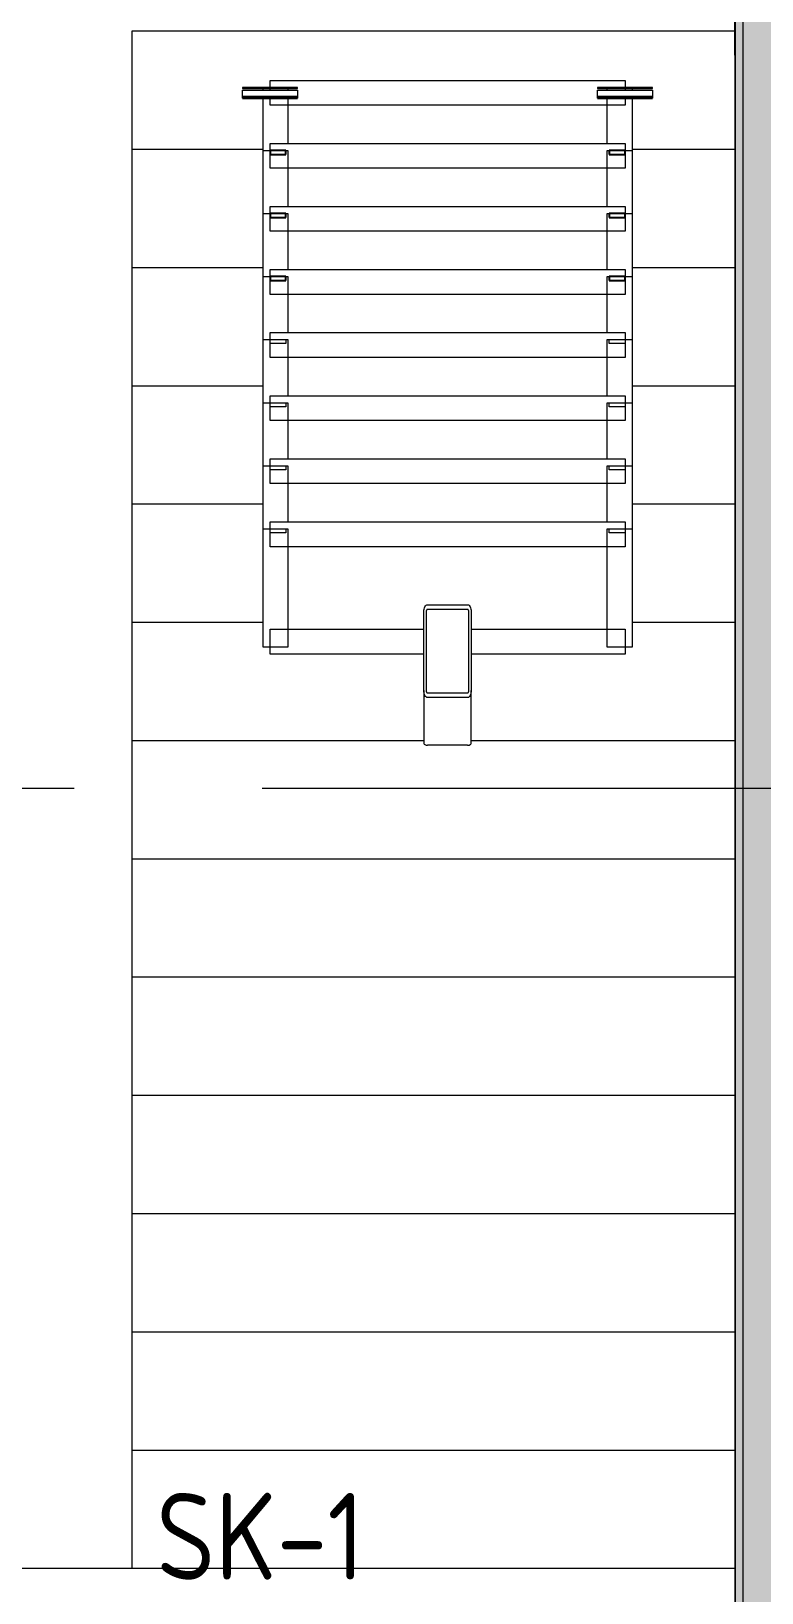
# Model space of a CAD drawing. Header units: millimetres. Extents: x -5714 to 188114, y -8553 to 29000.
# Drawn here: x 1705 to 3557, y 1559 to 5520 of the extents above; entities that cross this region are included whole.
import ezdxf

# ---------------------------------------------------------------- set-up
doc = ezdxf.new("R2010")
doc.units = ezdxf.units.MM
doc.linetypes.add('Осевая', pattern=[3175, 635, -476.25, 1587.5, -476.25])
for name, color, linetype, lineweight in [('A-GENM', 7, 'Continuous', 9), ('A-GENM-1', 7, 'Continuous', 25), ('A-WALL', 7, 'Continuous', 9), ('E-ELEC-FIXT-IDEN', 7, 'Continuous', 9), ('I-WALL', 7, 'Continuous', 9), ('S-STRS-1', 7, 'Continuous', 9), ('Оси-2', 7, 'Осевая', 9)]:
    doc.layers.add(name, color=color, linetype=linetype, lineweight=lineweight)
doc.layers.add('A-WALL-1', color=7, linetype='Continuous', lineweight=9, true_color=0x3c3c3c)
doc.layers.add('A-WALL-FNSH-1', color=7, linetype='Continuous', lineweight=9, true_color=0x3c3c3c)
doc.styles.add('GOST Common_1', font='GOST_Common.ttf', dxfattribs={"width": 0.9, "height": 220})

# ---------------------------------------------------------------- blocks, each defined once
blk = doc.blocks.new('ОМ_Полоса_Трапеция прямоугольная_Прокат_ГОСТ 103-2006 - ОМ_Полоса_Трапеция прямоугольная_Прокат_ГОСТ 103-2006-21111644-План размещения напольных электротехнических лючков и розеток 3 этажа в осях 1-12')
at = {"layer": 'A-GENM'}
for p, q in [((2310.7, 4247.6), (2310.7, 4257.6)), ((2310.7, 4257.6), (2350.7, 4257.6)), ((2350.7, 4247.6), (2310.7, 4247.6)), ((2350.7, 4257.6), (2350.7, 4247.6))]:
    blk.add_line(p, q, dxfattribs=at)
blk = doc.blocks.new('ОМ_Полоса_Трапеция прямоугольная_Прокат_ГОСТ 103-2006 - ОМ_Полоса_Трапеция прямоугольная_Прокат_ГОСТ 103-2006-V15-План размещения напольных электротехнических лючков и розеток 3 этажа в осях 1-12')
at = {"layer": 'A-GENM-1'}
for p, q in [((2350.7, 4897.6), (2310.7, 4897.6)), ((2310.7, 4897.6), (2310.7, 4887.6)), ((2310.7, 4887.6), (2350.7, 4887.6)), ((2350.7, 4887.6), (2350.7, 4897.6))]:
    blk.add_line(p, q, dxfattribs=at)
blk = doc.blocks.new('ОМ_Полоса_Трапеция прямоугольная_Прокат_ГОСТ 103-2006 - ОМ_Полоса_Трапеция прямоугольная_Прокат_ГОСТ 103-2006-V16-План размещения напольных электротехнических лючков и розеток 3 этажа в осях 1-12')
at = {"layer": 'A-GENM-1'}
for p, q in [((2350.7, 5057.6), (2310.7, 5057.6)), ((2310.7, 5057.6), (2310.7, 5047.6)), ((2310.7, 5047.6), (2350.7, 5047.6)), ((2350.7, 5047.6), (2350.7, 5057.6))]:
    blk.add_line(p, q, dxfattribs=at)
blk = doc.blocks.new('ОМ_Полоса_Трапеция прямоугольная_Прокат_ГОСТ 103-2006 - ОМ_Полоса_Трапеция прямоугольная_Прокат_ГОСТ 103-2006-V17-План размещения напольных электротехнических лючков и розеток 3 этажа в осях 1-12')
at = {"layer": 'A-GENM-1'}
for p, q in [((2350.7, 5217.6), (2310.7, 5217.6)), ((2310.7, 5217.6), (2310.7, 5207.6)), ((2310.7, 5207.6), (2350.7, 5207.6)), ((2350.7, 5207.6), (2350.7, 5217.6))]:
    blk.add_line(p, q, dxfattribs=at)
blk = doc.blocks.new('ОМ_Полоса_Прокат_ГОСТ 103-2006 - ОМ_Полоса_Прокат_ГОСТ 103-2006-22193251-План размещения напольных электротехнических лючков и розеток 3 этажа в осях 1-12')
at = {"layer": 'A-GENM'}
for p, q in [((2380.7, 5377.6), (2240.7, 5377.6)), ((2240.7, 5377.6), (2240.7, 5374.6)), ((2240.7, 5374.6), (2380.7, 5374.6)), ((2380.7, 5374.6), (2380.7, 5377.6))]:
    blk.add_line(p, q, dxfattribs=at)
blk = doc.blocks.new('ОМ_Полоса_Прокат_ГОСТ 103-2006 - ОМ_Полоса_Прокат_ГОСТ 103-2006-22193252-План размещения напольных электротехнических лючков и розеток 3 этажа в осях 1-12')
at = {"layer": 'A-GENM'}
for p, q in [((2240.7, 5370.1), (2380.7, 5370.1)), ((2240.7, 5353.3), (2240.7, 5370.1)), ((2380.7, 5370.1), (2380.7, 5353.3))]:
    blk.add_line(p, q, dxfattribs=at)
at = {"layer": 'A-GENM-1'}
for p, q in [((2380.7, 5353.3), (2240.7, 5353.3)), ((2240.7, 5353.3), (2240.7, 5349.8)), ((2240.7, 5349.8), (2380.7, 5349.8)), ((2380.7, 5349.8), (2380.7, 5353.3))]:
    blk.add_line(p, q, dxfattribs=at)
blk = doc.blocks.new('ОМ_Полоса_Трапеция прямоугольная_Прокат_ГОСТ 103-2006 - ОМ_Полоса_Трапеция прямоугольная_Прокат_ГОСТ 103-2006-21111686-План размещения напольных электротехнических лючков и розеток 3 этажа в осях 1-12')
at = {"layer": 'A-GENM'}
for p, q in [((3170.7, 4247.6), (3170.7, 4257.6)), ((3170.7, 4257.6), (3210.7, 4257.6)), ((3210.7, 4247.6), (3170.7, 4247.6)), ((3210.7, 4257.6), (3210.7, 4247.6))]:
    blk.add_line(p, q, dxfattribs=at)
blk = doc.blocks.new('ОМ_Полоса_Трапеция прямоугольная_Прокат_ГОСТ 103-2006 - ОМ_Полоса_Трапеция прямоугольная_Прокат_ГОСТ 103-2006-V18-План размещения напольных электротехнических лючков и розеток 3 этажа в осях 1-12')
at = {"layer": 'A-GENM-1'}
for p, q in [((3170.7, 4897.6), (3170.7, 4887.6)), ((3210.7, 4897.6), (3170.7, 4897.6)), ((3170.7, 4887.6), (3210.7, 4887.6)), ((3210.7, 4887.6), (3210.7, 4897.6))]:
    blk.add_line(p, q, dxfattribs=at)
blk = doc.blocks.new('ОМ_Полоса_Трапеция прямоугольная_Прокат_ГОСТ 103-2006 - ОМ_Полоса_Трапеция прямоугольная_Прокат_ГОСТ 103-2006-V19-План размещения напольных электротехнических лючков и розеток 3 этажа в осях 1-12')
at = {"layer": 'A-GENM-1'}
for p, q in [((3170.7, 5057.6), (3170.7, 5047.6)), ((3210.7, 5057.6), (3170.7, 5057.6)), ((3170.7, 5047.6), (3210.7, 5047.6)), ((3210.7, 5047.6), (3210.7, 5057.6))]:
    blk.add_line(p, q, dxfattribs=at)
blk = doc.blocks.new('ОМ_Полоса_Трапеция прямоугольная_Прокат_ГОСТ 103-2006 - ОМ_Полоса_Трапеция прямоугольная_Прокат_ГОСТ 103-2006-V20-План размещения напольных электротехнических лючков и розеток 3 этажа в осях 1-12')
at = {"layer": 'A-GENM-1'}
for p, q in [((3170.7, 5217.6), (3170.7, 5207.6)), ((3210.7, 5217.6), (3170.7, 5217.6)), ((3170.7, 5207.6), (3210.7, 5207.6)), ((3210.7, 5207.6), (3210.7, 5217.6))]:
    blk.add_line(p, q, dxfattribs=at)
blk = doc.blocks.new('ОМ_Полоса_Прокат_ГОСТ 103-2006 - ОМ_Полоса_Прокат_ГОСТ 103-2006-22193295-План размещения напольных электротехнических лючков и розеток 3 этажа в осях 1-12')
at = {"layer": 'A-GENM'}
for p, q in [((3140.7, 5377.6), (3140.7, 5374.6)), ((3280.7, 5377.6), (3140.7, 5377.6)), ((3140.7, 5374.6), (3280.7, 5374.6)), ((3280.7, 5374.6), (3280.7, 5377.6))]:
    blk.add_line(p, q, dxfattribs=at)
blk = doc.blocks.new('ОМ_Полоса_Прокат_ГОСТ 103-2006 - ОМ_Полоса_Прокат_ГОСТ 103-2006-22193296-План размещения напольных электротехнических лючков и розеток 3 этажа в осях 1-12')
at = {"layer": 'A-GENM'}
for p, q in [((3140.7, 5370.1), (3280.7, 5370.1)), ((3140.7, 5353.3), (3140.7, 5370.1)), ((3280.7, 5370.1), (3280.7, 5353.3))]:
    blk.add_line(p, q, dxfattribs=at)
at = {"layer": 'A-GENM-1'}
for p, q in [((3140.7, 5353.3), (3140.7, 5349.8)), ((3280.7, 5353.3), (3140.7, 5353.3)), ((3140.7, 5349.8), (3280.7, 5349.8)), ((3280.7, 5349.8), (3280.7, 5353.3))]:
    blk.add_line(p, q, dxfattribs=at)
blk = doc.blocks.new('ОМ_Труба_ГОСТ 8639-82 - ОМ_Труба_ГОСТ 8639-82-21111694-План размещения напольных электротехнических лючков и розеток 3 этажа в осях 1-12')
at = {"layer": 'A-GENM'}
for p, q in [((2700.7, 3847.5), (2700.7, 4047.6)), ((2706.7, 4047.6), (2706.7, 3847.5)), ((2709.7, 4065.2), (2811.7, 4065.2)), ((2811.7, 4053.5), (2709.7, 4053.5)), ((2814.7, 3847.5), (2814.7, 4047.6)), ((2820.7, 4047.6), (2820.7, 3847.5)), ((2700.7, 3847.5), (2700.7, 3713.5)), ((2820.7, 3713.5), (2820.7, 3847.5)), ((2709.7, 3841.6), (2811.7, 3841.6)), ((2811.7, 3829.9), (2709.7, 3829.9)), ((2811.7, 3708.9), (2709.7, 3708.9))]:
    blk.add_line(p, q, dxfattribs=at)
at = {"layer": 'A-GENM', "flags": 128}
for points in [[(2700.7, 4047.6), (2700.9, 4051), (2701.4, 4054.3), (2702.2, 4057.4), (2703.3, 4060.1), (2704.7, 4062.3), (2706.3, 4063.9), (2708, 4064.9), (2709.7, 4065.2)], [(2709.7, 4053.5), (2709.1, 4053.4), (2708.6, 4053), (2708, 4052.5), (2707.6, 4051.8), (2707.2, 4050.9), (2706.9, 4049.8), (2706.8, 4048.7), (2706.7, 4047.6)], [(2811.7, 4065.2), (2813.5, 4064.9), (2815.2, 4063.9), (2816.7, 4062.3), (2818.1, 4060.1), (2819.2, 4057.4), (2820, 4054.3), (2820.5, 4051), (2820.7, 4047.6)], [(2814.7, 4047.6), (2814.7, 4048.7), (2814.5, 4049.8), (2814.2, 4050.9), (2813.8, 4051.8), (2813.4, 4052.5), (2812.9, 4053), (2812.3, 4053.4), (2811.7, 4053.5)], [(2709.7, 3829.9), (2708, 3830.2), (2706.3, 3831.2), (2704.7, 3832.8), (2703.3, 3835), (2702.2, 3837.7), (2701.4, 3840.8), (2700.9, 3844.1), (2700.7, 3847.5)], [(2706.7, 3847.5), (2706.8, 3846.4), (2706.9, 3845.3), (2707.2, 3844.2), (2707.6, 3843.4), (2708, 3842.6), (2708.6, 3842.1), (2709.1, 3841.7), (2709.7, 3841.6)], [(2820.7, 3847.5), (2820.5, 3844.1), (2820, 3840.8), (2819.2, 3837.7), (2818.1, 3835), (2816.7, 3832.8), (2815.2, 3831.2), (2813.5, 3830.2), (2811.7, 3829.9)], [(2811.7, 3841.6), (2812.3, 3841.7), (2812.9, 3842.1), (2813.4, 3842.6), (2813.8, 3843.4), (2814.2, 3844.2), (2814.5, 3845.3), (2814.7, 3846.4), (2814.7, 3847.5)]]:
    blk.add_lwpolyline(points, dxfattribs=at)
at = {"layer": 'A-GENM'}
for centre, start_param, end_param in [((2709.7, 3713.5), 3.141593, 4.712389), ((2811.7, 3713.5), 4.712389, 6.283185)]:
    blk.add_ellipse(centre, major_axis=(9, 0), ratio=0.509802, start_param=start_param, end_param=end_param, dxfattribs=at)
blk = doc.blocks.new('ОМ_Уголок_ГОСТ 8509-93 - ОМ_Уголок_ГОСТ 8509-93-22194532-План размещения напольных электротехнических лючков и розеток 3 этажа в осях 1-12')
at = {"layer": 'A-GENM'}
for p, q in [((0, 45.2), (0, -17.8)), ((390, 45.2), (0, 45.2)), ((900, 45.2), (510, 45.2)), ((900, -17.8), (900, 45.2)), ((0, -17.8), (390, -17.8)), ((510, -17.8), (900, -17.8))]:
    blk.add_line(p, q, dxfattribs=at)
blk = doc.blocks.new('ОМ_Уголок_ГОСТ 8509-93 - ОМ_Уголок_ГОСТ 8509-93-V21-План размещения напольных электротехнических лючков и розеток 3 этажа в осях 1-12')
at = {"layer": 'A-GENM'}
for p, q in [((0, 45.2), (0, 10)), ((900, 45.2), (0, 45.2)), ((900, 10), (900, 45.2)), ((0, 0), (0, -17.8)), ((0, -17.8), (900, -17.8)), ((900, -17.8), (900, 0))]:
    blk.add_line(p, q, dxfattribs=at)
blk = doc.blocks.new('ОМ_Уголок_ГОСТ 8509-93 - ОМ_Уголок_ГОСТ 8509-93-22194533-План размещения напольных электротехнических лючков и розеток 3 этажа в осях 1-12')
at = {"layer": 'A-GENM'}
for p, q in [((0, 45.2), (0, 40)), ((300, 45.2), (0, 45.2)), ((300, -17.8), (300, 45.2)), ((0, 0), (0, -17.8)), ((0, -17.8), (300, -17.8))]:
    blk.add_line(p, q, dxfattribs=at)
blk = doc.blocks.new('ОМ_Уголок_ГОСТ 8509-93 - ОМ_Уголок_ГОСТ 8509-93-V22-План размещения напольных электротехнических лючков и розеток 3 этажа в осях 1-12')
at = {"layer": 'A-GENM'}
for p, q in [((0, 45.2), (0, -17.8)), ((300, 45.2), (0, 45.2)), ((300, 40), (300, 45.2)), ((0, -17.8), (300, -17.8)), ((300, -17.8), (300, 0))]:
    blk.add_line(p, q, dxfattribs=at)
blk = doc.blocks.new('ОМ_Уголок_ГОСТ 8509-93 - ОМ_Уголок_ГОСТ 8509-93-V23-План размещения напольных электротехнических лючков и розеток 3 этажа в осях 1-12')
at = {"layer": 'A-GENM'}
for p, q in [((0, 45.2), (0, 40)), ((142.2, 45.2), (0, 45.2)), ((0, 0), (0, -17.8)), ((0, -17.8), (160, -17.8))]:
    blk.add_line(p, q, dxfattribs=at)
blk = doc.blocks.new('ОМ_Уголок_ГОСТ 8509-93 - ОМ_Уголок_ГОСТ 8509-93-V24-План размещения напольных электротехнических лючков и розеток 3 этажа в осях 1-12')
at = {"layer": 'A-GENM'}
for p, q in [((300, 45.2), (157.8, 45.2)), ((300, 40), (300, 45.2)), ((140, -17.8), (300, -17.8)), ((300, -17.8), (300, 0))]:
    blk.add_line(p, q, dxfattribs=at)
blk = doc.blocks.new('ОМ_Уголок_ГОСТ 8509-93 - ОМ_Уголок_ГОСТ 8509-93-V25-План размещения напольных электротехнических лючков и розеток 3 этажа в осях 1-12')
at = {"layer": 'A-GENM'}
for p, q in [((0, 45.2), (0, 27.8)), ((900, 45.2), (0, 45.2)), ((900, 27.8), (900, 45.2)), ((0, 7.4), (0, 3)), ((900, 3), (900, 7.4)), ((0, 0), (0, -17.8)), ((0, -17.8), (900, -17.8)), ((900, -17.8), (900, 0))]:
    blk.add_line(p, q, dxfattribs=at)
blk = doc.blocks.new('ОМ_Уголок_ГОСТ 8509-93 - ОМ_Уголок_ГОСТ 8509-93-V26-План размещения напольных электротехнических лючков и розеток 3 этажа в осях 1-12')
at = {"layer": 'A-GENM'}
for p, q in [((7.4, 45.2), (3, 45.2)), ((142.2, 45.2), (27.8, 45.2)), ((3, -17.8), (7.4, -17.8)), ((27.8, -17.8), (160, -17.8))]:
    blk.add_line(p, q, dxfattribs=at)
blk = doc.blocks.new('ОМ_Уголок_ГОСТ 8509-93 - ОМ_Уголок_ГОСТ 8509-93-V27-План размещения напольных электротехнических лючков и розеток 3 этажа в осях 1-12')
at = {"layer": 'A-GENM'}
for p, q in [((272.2, 45.2), (157.8, 45.2)), ((297, 45.2), (292.6, 45.2)), ((140, -17.8), (272.2, -17.8)), ((292.6, -17.8), (297, -17.8))]:
    blk.add_line(p, q, dxfattribs=at)

msp = doc.modelspace()

# ---------------------------------------------------------------- hatches: boundary and pattern name
at = {"layer": 'I-WALL'}
h = msp.add_hatch(dxfattribs=at)
h.set_pattern_fill('FP_10', color=256, style=0, pattern_type=2)
h.set_pattern_definition([(45, (0, 0), (-57.0246, 57.0246), []), (45, (57.025, 0), (-57.0246, 57.0246), [100.806, -20.161, 3.353, -16.808])])
h.paths.add_polyline_path([(3510, -100), (3730, -100), (3730, 7900), (3510, 7900), (3510, 120)])
h = msp.add_hatch(dxfattribs=at)
h.set_pattern_fill('FP_35', color=256, style=0, pattern_type=2)
h.set_pattern_definition([(0, (0, 0), (121.92, 30.48), [10.058, -81.382, 10.058, -81.382, -487.68]), (0, (0, 0), (121.92, 30.48), [-182.88, 10.058, -172.822, 10.058, -81.382, -213.36]), (0, (0, 0), (121.92, 30.48), [-457.2, 10.058, -50.902, 10.058, -142.342]), (120, (45.72, 15.24), (-87.35645, 90.34582), [10.058, -81.382, 10.058, -81.382, -487.68]), (120, (45.72, 15.24), (-87.35645, 90.34582), [-182.88, 10.058, -172.822, 10.058, -81.382, -213.36]), (120, (45.72, 15.24), (-87.35645, 90.34582), [-457.2, 10.058, -50.902, 10.058, -142.342]), (240, (60.96, 76.2), (-34.56355, -120.82582), [10.058, -81.382, 10.058, -81.382, -487.68]), (240, (60.96, 76.2), (-34.56355, -120.82582), [-182.88, 10.058, -172.822, 10.058, -81.382, -213.36]), (240, (60.96, 76.2), (-34.56355, -120.82582), [-457.2, 10.058, -50.902, 10.058, -142.342])])
h.paths.add_polyline_path([(3490, 140), (3510, 140), (3510, 7660), (3490, 7659), (3490, 141)])

# ---------------------------------------------------------------- linework, layer by layer
at = {"layer": 'A-WALL'}
msp.add_line((3510, 120), (3510, 7680), dxfattribs=at)
at = {"layer": 'A-WALL-1'}
msp.add_line((3490, 7660), (3490, 141), dxfattribs=at)
at = {"layer": 'A-WALL-FNSH-1'}
msp.add_line((3489, 5459.5), (3489, 497.5), dxfattribs=at)
at = {"layer": 'I-WALL'}
msp.add_line((3489, 5459.5), (3489, 7659), dxfattribs=at)
at = {"layer": 'S-STRS-1'}
for p, q in [((3490, 5520), (1960, 5520)), ((1960, 5520), (1960, 5220)), ((3490, 5520), (1960, 5520)), ((1960, 5220), (1960, 4920)), ((2292.9, 5220), (1960, 5220)), ((2292.9, 5220), (1960, 5220)), ((3490, 5220), (3228.5, 5220)), ((3490, 5220), (3228.5, 5220)), ((1960, 4920), (1960, 4620)), ((2292.9, 4920), (1960, 4920)), ((2292.9, 4920), (1960, 4920)), ((3490, 4920), (3228.5, 4920)), ((3490, 4920), (3228.5, 4920)), ((1960, 4620), (1960, 4320)), ((2292.9, 4620), (1960, 4620)), ((2292.9, 4620), (1960, 4620)), ((3490, 4620), (3228.5, 4620)), ((3490, 4620), (3228.5, 4620)), ((1960, 4320), (1960, 4020)), ((2292.9, 4320), (1960, 4320)), ((2292.9, 4320), (1960, 4320)), ((3490, 4320), (3228.5, 4320)), ((3490, 4320), (3228.5, 4320)), ((1960, 4020), (1960, 3720)), ((2292.9, 4020), (1960, 4020)), ((2292.9, 4020), (1960, 4020)), ((3490, 4020), (3228.5, 4020)), ((3490, 4020), (3228.5, 4020)), ((1960, 3720), (1960, 3420)), ((2700.7, 3720), (1960, 3720)), ((2700.7, 3720), (1960, 3720)), ((3490, 3720), (2820.7, 3720)), ((3490, 3720), (2820.7, 3720)), ((1960, 3420), (1960, 3120)), ((3490, 3420), (1960, 3420)), ((3490, 3420), (1960, 3420)), ((1960, 3120), (1960, 2820)), ((3490, 3120), (1960, 3120)), ((3490, 3120), (1960, 3120)), ((1960, 2820), (1960, 2520)), ((3490, 2820), (1960, 2820)), ((3490, 2820), (1960, 2820)), ((1960, 2520), (1960, 2220)), ((3490, 2520), (1960, 2520)), ((3490, 2520), (1960, 2520)), ((1960, 2220), (1960, 1920)), ((3490, 2220), (1960, 2220)), ((3490, 2220), (1960, 2220)), ((1960, 1920), (1960, 1620)), ((3490, 1920), (1960, 1920)), ((3490, 1920), (1960, 1920)), ((1960, 1620), (1660, 1620)), ((3490, 1620), (1960, 1620)), ((3490, 1620), (1960, 1620))]:
    msp.add_line(p, q, dxfattribs=at)
at = {"layer": 'Оси-2'}
msp.add_line((-1995.5, 3600), (36260, 3600), dxfattribs=at)

# ---------------------------------------------------------------- block references
at = {"layer": 'A-GENM', "extrusion": (0, 0, -1)}
for name, p, rotation in [('ОМ_Уголок_ГОСТ 8509-93 - ОМ_Уголок_ГОСТ 8509-93-V25-План размещения напольных электротехнических лючков и розеток 3 этажа в осях 1-12', (-2310.7, 5377.6), 180), ('ОМ_Уголок_ГОСТ 8509-93 - ОМ_Уголок_ГОСТ 8509-93-V27-План размещения напольных электротехнических лючков и розеток 3 этажа в осях 1-12', (-2310.7, 5077.6), 90.00000000000087), ('ОМ_Уголок_ГОСТ 8509-93 - ОМ_Уголок_ГОСТ 8509-93-V26-План размещения напольных электротехнических лючков и розеток 3 этажа в осях 1-12', (-3210.7, 5377.6), 270.0000000000007), ('ОМ_Уголок_ГОСТ 8509-93 - ОМ_Уголок_ГОСТ 8509-93-V21-План размещения напольных электротехнических лючков и розеток 3 этажа в осях 1-12', (-2310.7, 5217.6), 180), ('ОМ_Уголок_ГОСТ 8509-93 - ОМ_Уголок_ГОСТ 8509-93-V24-План размещения напольных электротехнических лючков и розеток 3 этажа в осях 1-12', (-2310.7, 4917.6), 90.00000000000087), ('ОМ_Уголок_ГОСТ 8509-93 - ОМ_Уголок_ГОСТ 8509-93-V23-План размещения напольных электротехнических лючков и розеток 3 этажа в осях 1-12', (-3210.7, 5217.6), 270.0000000000007), ('ОМ_Уголок_ГОСТ 8509-93 - ОМ_Уголок_ГОСТ 8509-93-V21-План размещения напольных электротехнических лючков и розеток 3 этажа в осях 1-12', (-2310.7, 5057.6), 180), ('ОМ_Уголок_ГОСТ 8509-93 - ОМ_Уголок_ГОСТ 8509-93-V24-План размещения напольных электротехнических лючков и розеток 3 этажа в осях 1-12', (-2310.7, 4757.6), 90.00000000000087), ('ОМ_Уголок_ГОСТ 8509-93 - ОМ_Уголок_ГОСТ 8509-93-V23-План размещения напольных электротехнических лючков и розеток 3 этажа в осях 1-12', (-3210.7, 5057.6), 270.0000000000007), ('ОМ_Уголок_ГОСТ 8509-93 - ОМ_Уголок_ГОСТ 8509-93-V21-План размещения напольных электротехнических лючков и розеток 3 этажа в осях 1-12', (-2310.7, 4897.6), 180), ('ОМ_Уголок_ГОСТ 8509-93 - ОМ_Уголок_ГОСТ 8509-93-V24-План размещения напольных электротехнических лючков и розеток 3 этажа в осях 1-12', (-2310.7, 4597.6), 90.00000000000087), ('ОМ_Уголок_ГОСТ 8509-93 - ОМ_Уголок_ГОСТ 8509-93-V23-План размещения напольных электротехнических лючков и розеток 3 этажа в осях 1-12', (-3210.7, 4897.6), 270.0000000000007), ('ОМ_Уголок_ГОСТ 8509-93 - ОМ_Уголок_ГОСТ 8509-93-V21-План размещения напольных электротехнических лючков и розеток 3 этажа в осях 1-12', (-2310.7, 4737.6), 180), ('ОМ_Уголок_ГОСТ 8509-93 - ОМ_Уголок_ГОСТ 8509-93-V24-План размещения напольных электротехнических лючков и розеток 3 этажа в осях 1-12', (-2310.7, 4437.6), 90.00000000000087), ('ОМ_Уголок_ГОСТ 8509-93 - ОМ_Уголок_ГОСТ 8509-93-V23-План размещения напольных электротехнических лючков и розеток 3 этажа в осях 1-12', (-3210.7, 4737.6), 270.0000000000007), ('ОМ_Уголок_ГОСТ 8509-93 - ОМ_Уголок_ГОСТ 8509-93-V21-План размещения напольных электротехнических лючков и розеток 3 этажа в осях 1-12', (-2310.7, 4577.6), 180), ('ОМ_Уголок_ГОСТ 8509-93 - ОМ_Уголок_ГОСТ 8509-93-V24-План размещения напольных электротехнических лючков и розеток 3 этажа в осях 1-12', (-2310.7, 4277.6), 90.00000000000087), ('ОМ_Уголок_ГОСТ 8509-93 - ОМ_Уголок_ГОСТ 8509-93-V23-План размещения напольных электротехнических лючков и розеток 3 этажа в осях 1-12', (-3210.7, 4577.6), 270.0000000000007), ('ОМ_Уголок_ГОСТ 8509-93 - ОМ_Уголок_ГОСТ 8509-93-V24-План размещения напольных электротехнических лючков и розеток 3 этажа в осях 1-12', (-2310.7, 4117.6), 90.00000000000087), ('ОМ_Уголок_ГОСТ 8509-93 - ОМ_Уголок_ГОСТ 8509-93-V21-План размещения напольных электротехнических лючков и розеток 3 этажа в осях 1-12', (-2310.7, 4417.6), 180), ('ОМ_Уголок_ГОСТ 8509-93 - ОМ_Уголок_ГОСТ 8509-93-V23-План размещения напольных электротехнических лючков и розеток 3 этажа в осях 1-12', (-3210.7, 4417.6), 270.0000000000007), ('ОМ_Уголок_ГОСТ 8509-93 - ОМ_Уголок_ГОСТ 8509-93-V22-План размещения напольных электротехнических лючков и розеток 3 этажа в осях 1-12', (-2310.7, 3957.6), 90.00000000000087), ('ОМ_Уголок_ГОСТ 8509-93 - ОМ_Уголок_ГОСТ 8509-93-V21-План размещения напольных электротехнических лючков и розеток 3 этажа в осях 1-12', (-2310.7, 4257.6), 180), ('ОМ_Уголок_ГОСТ 8509-93 - ОМ_Уголок_ГОСТ 8509-93-22194533-План размещения напольных электротехнических лючков и розеток 3 этажа в осях 1-12', (-3210.7, 4257.6), 270.0000000000007)]:
    msp.add_blockref(name, p, dxfattribs=dict(at, rotation=rotation))
at = {"layer": 'A-GENM'}
for name, p in [('ОМ_Полоса_Прокат_ГОСТ 103-2006 - ОМ_Полоса_Прокат_ГОСТ 103-2006-22193251-План размещения напольных электротехнических лючков и розеток 3 этажа в осях 1-12', (0, 0)), ('ОМ_Полоса_Прокат_ГОСТ 103-2006 - ОМ_Полоса_Прокат_ГОСТ 103-2006-22193252-План размещения напольных электротехнических лючков и розеток 3 этажа в осях 1-12', (0, 0)), ('ОМ_Полоса_Прокат_ГОСТ 103-2006 - ОМ_Полоса_Прокат_ГОСТ 103-2006-22193295-План размещения напольных электротехнических лючков и розеток 3 этажа в осях 1-12', (0, 0)), ('ОМ_Полоса_Прокат_ГОСТ 103-2006 - ОМ_Полоса_Прокат_ГОСТ 103-2006-22193296-План размещения напольных электротехнических лючков и розеток 3 этажа в осях 1-12', (0, 0)), ('ОМ_Полоса_Трапеция прямоугольная_Прокат_ГОСТ 103-2006 - ОМ_Полоса_Трапеция прямоугольная_Прокат_ГОСТ 103-2006-V17-План размещения напольных электротехнических лючков и розеток 3 этажа в осях 1-12', (0, 0)), ('ОМ_Полоса_Трапеция прямоугольная_Прокат_ГОСТ 103-2006 - ОМ_Полоса_Трапеция прямоугольная_Прокат_ГОСТ 103-2006-V20-План размещения напольных электротехнических лючков и розеток 3 этажа в осях 1-12', (0, 0)), ('ОМ_Полоса_Трапеция прямоугольная_Прокат_ГОСТ 103-2006 - ОМ_Полоса_Трапеция прямоугольная_Прокат_ГОСТ 103-2006-V16-План размещения напольных электротехнических лючков и розеток 3 этажа в осях 1-12', (0, 0)), ('ОМ_Полоса_Трапеция прямоугольная_Прокат_ГОСТ 103-2006 - ОМ_Полоса_Трапеция прямоугольная_Прокат_ГОСТ 103-2006-V19-План размещения напольных электротехнических лючков и розеток 3 этажа в осях 1-12', (0, 0)), ('ОМ_Полоса_Трапеция прямоугольная_Прокат_ГОСТ 103-2006 - ОМ_Полоса_Трапеция прямоугольная_Прокат_ГОСТ 103-2006-V15-План размещения напольных электротехнических лючков и розеток 3 этажа в осях 1-12', (0, 0)), ('ОМ_Полоса_Трапеция прямоугольная_Прокат_ГОСТ 103-2006 - ОМ_Полоса_Трапеция прямоугольная_Прокат_ГОСТ 103-2006-V18-План размещения напольных электротехнических лючков и розеток 3 этажа в осях 1-12', (0, 0)), ('ОМ_Полоса_Трапеция прямоугольная_Прокат_ГОСТ 103-2006 - ОМ_Полоса_Трапеция прямоугольная_Прокат_ГОСТ 103-2006-21111644-План размещения напольных электротехнических лючков и розеток 3 этажа в осях 1-12', (0, 480)), ('ОМ_Полоса_Трапеция прямоугольная_Прокат_ГОСТ 103-2006 - ОМ_Полоса_Трапеция прямоугольная_Прокат_ГОСТ 103-2006-21111686-План размещения напольных электротехнических лючков и розеток 3 этажа в осях 1-12', (0, 480)), ('ОМ_Полоса_Трапеция прямоугольная_Прокат_ГОСТ 103-2006 - ОМ_Полоса_Трапеция прямоугольная_Прокат_ГОСТ 103-2006-21111644-План размещения напольных электротехнических лючков и розеток 3 этажа в осях 1-12', (0, 320)), ('ОМ_Полоса_Трапеция прямоугольная_Прокат_ГОСТ 103-2006 - ОМ_Полоса_Трапеция прямоугольная_Прокат_ГОСТ 103-2006-21111686-План размещения напольных электротехнических лючков и розеток 3 этажа в осях 1-12', (0, 320)), ('ОМ_Полоса_Трапеция прямоугольная_Прокат_ГОСТ 103-2006 - ОМ_Полоса_Трапеция прямоугольная_Прокат_ГОСТ 103-2006-21111644-План размещения напольных электротехнических лючков и розеток 3 этажа в осях 1-12', (0, 160)), ('ОМ_Полоса_Трапеция прямоугольная_Прокат_ГОСТ 103-2006 - ОМ_Полоса_Трапеция прямоугольная_Прокат_ГОСТ 103-2006-21111686-План размещения напольных электротехнических лючков и розеток 3 этажа в осях 1-12', (0, 160)), ('ОМ_Полоса_Трапеция прямоугольная_Прокат_ГОСТ 103-2006 - ОМ_Полоса_Трапеция прямоугольная_Прокат_ГОСТ 103-2006-21111644-План размещения напольных электротехнических лючков и розеток 3 этажа в осях 1-12', (0, 0)), ('ОМ_Полоса_Трапеция прямоугольная_Прокат_ГОСТ 103-2006 - ОМ_Полоса_Трапеция прямоугольная_Прокат_ГОСТ 103-2006-21111686-План размещения напольных электротехнических лючков и розеток 3 этажа в осях 1-12', (0, 0)), ('ОМ_Труба_ГОСТ 8639-82 - ОМ_Труба_ГОСТ 8639-82-21111694-План размещения напольных электротехнических лючков и розеток 3 этажа в осях 1-12', (0, 0))]:
    msp.add_blockref(name, p, dxfattribs=at)
at = {"layer": 'A-GENM', "extrusion": (0, 0, -1)}
msp.add_blockref('ОМ_Уголок_ГОСТ 8509-93 - ОМ_Уголок_ГОСТ 8509-93-22194532-План размещения напольных электротехнических лючков и розеток 3 этажа в осях 1-12', (-3210.7, 3957.6), dxfattribs=at)

# ---------------------------------------------------------------- texts
at = {"layer": 'E-ELEC-FIXT-IDEN', "insert": (2022.3, 1812), "char_height": 220, "width": 656.582, "attachment_point": 1, "style": 'GOST Common_1'}
msp.add_mtext('SK-1', dxfattribs=at)

doc.saveas('drawing.dxf')
